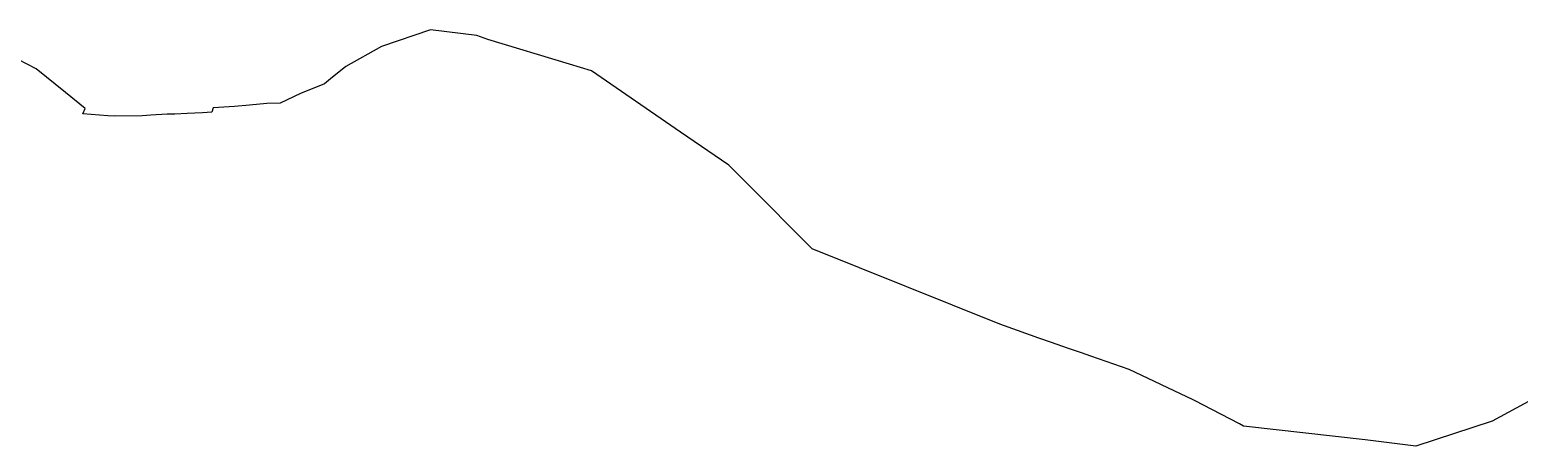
# Model space of a CAD drawing. Header units: metres. Extents: x 319750 to 415268, y 1725605 to 1842937.
# Drawn here: x 328339 to 336928, y 1824167 to 1826565 of the extents above; entities that cross this region are included whole.
import ezdxf

# ---------------------------------------------------------------- set-up
doc = ezdxf.new("R2010")
doc.units = ezdxf.units.M
doc.header["$MEASUREMENT"] = 0
doc.layers.add('DISTRICT BOUNDRY', color=86, linetype='Continuous')

msp = doc.modelspace()

# ---------------------------------------------------------------- linework, layer by layer
at = {"layer": 'DISTRICT BOUNDRY'}
msp.add_polyline3d([(337165.6, 1824523.8, 0), (336771.3, 1824310, 0), (336331.1, 1824166.7, 0), (336039.4, 1824202.6, 0), (335337.4, 1824282.4, 0), (335314.4, 1824294.5, 0), (335104.2, 1824404.8, 0), (335062.5, 1824426.7, 0), (335048.5, 1824433.3, 0), (334679.4, 1824607.7, 0), (334457.9, 1824684.9, 0), (334404.3, 1824703.5, 0), (334324, 1824731.5, 0), (334230.7, 1824764, 0), (334157.8, 1824789.8, 0), (334110.1, 1824806.7, 0), (333934, 1824869, 0), (332851.6, 1825303.4, 0), (332473.8, 1825681.5, 0), (332370.4, 1825785, 0), (332092.5, 1825975.8, 0), (331579, 1826328.5, 0), (331452.2, 1826366.8, 0), (330981.4, 1826509.3, 0), (330916.2, 1826533.3, 0), (330650.2, 1826565.1, 0), (330368.1, 1826468.7, 0), (330161.6, 1826354.8, 0), (330072.7, 1826282.6, 0), (330038.1, 1826254.5, 0), (329899.5, 1826198.5, 0), (329782.8, 1826142.8, 0), (329705.4, 1826141.6, 0), (329605.6, 1826130.9, 0), (329520.2, 1826122.7, 0), (329396.3, 1826115.4, 0), (329389.8, 1826090.4, 0), (329334.2, 1826087.7, 0), (329247.1, 1826083.9, 0), (329174.7, 1826080.1, 0), (329131.9, 1826078.4, 0), (329037.7, 1826074.3, 0), (328988, 1826070.5, 0), (328830.1, 1826067.5, 0), (328789.2, 1826070.4, 0), (328645.8, 1826080.7, 0), (328659.3, 1826111.6, 0), (328545.6, 1826203.9, 0), (328376.2, 1826341.3, 0), (328272.7, 1826393.5, 0)], dxfattribs=at)

doc.saveas('drawing.dxf')
